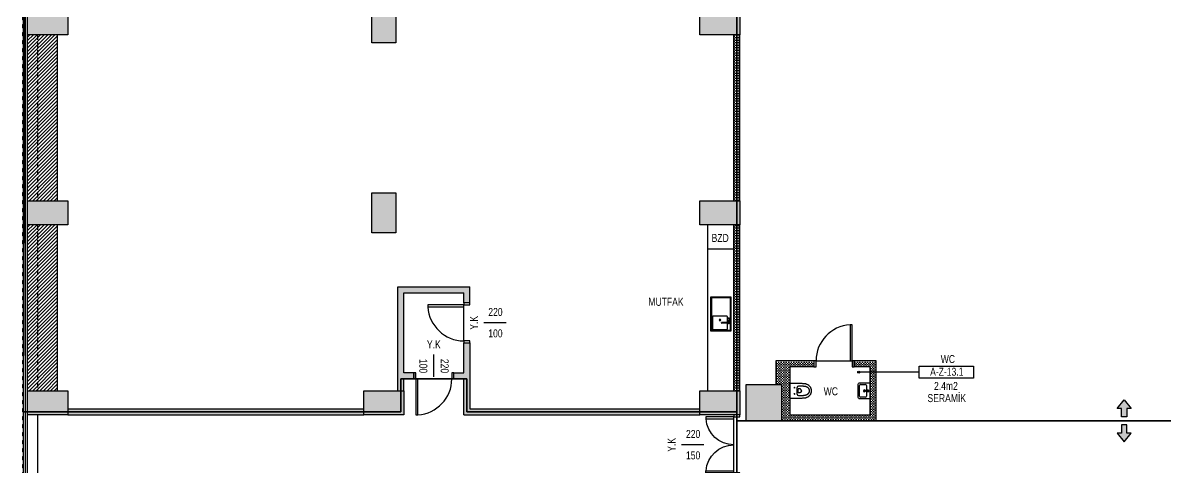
# Model space of a CAD drawing. Header units: centimetres. Extents: x 28733 to 98303, y -2883 to 8555.
# Drawn here: x 50827 to 53682, y 3303 to 4414 of the extents above; entities that cross this region are included whole.
import ezdxf
from ezdxf.enums import TextEntityAlignment as Align

# ---------------------------------------------------------------- set-up
doc = ezdxf.new("R2010")
doc.units = ezdxf.units.CM
doc.header["$LTSCALE"] = 100
doc.linetypes.add('HIDDEN2', pattern=[0.1875, 0.125, -0.0625])
for name, color, linetype in [('A-ANNO-IDEN', 50, 'Continuous'), ('A-ANNO-TEXT', 50, 'Continuous'), ('A-AREA', 102, 'Continuous'), ('A-DOOR', 193, 'Continuous'), ('A-ELEV-01', 255, 'Continuous'), ('A-ELEV-03', 251, 'Continuous'), ('A-FLOR-FIXT', 146, 'Continuous'), ('A-WALL', 134, 'Continuous'), ('A-WALL-BRCK', 11, 'Continuous'), ('A-WALL-HTCH', 8, 'Continuous'), ('A-WALL-INSL', 249, 'Continuous'), ('A-WALL-SNWPNL', 200, 'Continuous'), ('A-WALL-STEL', 202, 'Continuous'), ('S-CONC', 5, 'Continuous'), ('S-HTCH', 8, 'Continuous')]:
    doc.layers.add(name, color=color, linetype=linetype)
doc.styles.add('Fields_100', font='act_simplex.shx', dxfattribs={"width": 0.8, "height": 20})
doc.linetypes.add('BATTING', pattern='A,0.00254,-2.54,[134,ltypeshp.shx,S=2.54,R=0,X=-2.54,Y=0],-5.08,[134,ltypeshp.shx,S=2.54,R=180,X=2.54,Y=0],-2.54', length=10.16254)
pattern_1 = [(0, (47244.2896, 54361.0323), (3.175, 3.175), [3.175, -3.175])]
pattern_2 = [(45, (47244.2896, 5721.5606), (-4.490128, 4.490128), []), (45, (47248.78, 5721.5606), (-4.490128, 4.490128), [3.175, -1.5875])]

# ---------------------------------------------------------------- blocks, each defined once
blk = doc.blocks.new('KAPI_100')
at = {"layer": 'A-DOOR'}
blk.add_line((5, 15), (95, 15), dxfattribs=at)
blk.add_lwpolyline([(95, 15), (95, 105), (90, 105), (90, 15)], dxfattribs=at)
for points in [[(0, 0), (5, 0), (5, 15), (0, 15)], [(95, 0), (100, 0), (100, 15), (95, 15)]]:
    blk.add_lwpolyline(points, close=True, dxfattribs=at)
blk.add_arc((95, 15), 90, 93.1847, 180, dxfattribs=at)
blk = doc.blocks.new('EVİYE')
at = {"linetype": 'Continuous'}
for p, q in [((19.4, -6.2), (19.4, -5.8)), ((19.8, -6), (19.8, -22.2)), ((19.8, -22.2), (19.8, -22.4)), ((21, -23.3), (21, -23.3)), ((21, -23.3), (21, -23.3)), ((22.1, -6), (22.1, -22.2)), ((22.1, -22.2), (22.1, -22.4)), ((25.4, -3.8), (25.4, -3.8)), ((27.4, -3.8), (25.4, -3.8)), ((25.4, -8.2), (27.4, -8.2)), ((25.4, -8.2), (25.4, -8.2)), ((28.6, -4.4), (28.6, -4.4)), ((28.6, -7.6), (28.6, -7.6)), ((32.7, -4.7), (28.7, -4.4)), ((28.7, -4.4), (28.7, -4.4)), ((28.7, -7.6), (32.7, -7.4))]:
    blk.add_line(p, q, dxfattribs=at)
blk.add_lwpolyline([(86, 0), (0, 0), (0, -50), (86, -50)], close=True)
blk.add_lwpolyline([(82, -2), (4, -2, 0.414214), (2, -4), (2, -46, 0.414214), (4, -48), (82, -48, 0.523943), (84, -47), (84, -4, 0.414214)], format="xyb", close=True)
blk.add_lwpolyline([(22.1, -9), (36, -9, -0.414214), (38, -11), (38, -44, -0.414214), (36, -46), (6, -46, -0.414214), (4, -44), (4, -11, -0.414214), (6, -9), (19.8, -9)], format="xyb")
for points in [[(25.1, -3.9), (24.4, -3.9), (23.3, -3.7), (22, -3.6)], [(22.1, -8.4), (23.3, -8.3), (24.4, -8.1), (25.1, -8.1)], [(28.6, -4.4), (28.4, -4.2), (28.1, -4), (27.9, -3.9), (27.6, -3.9), (27.4, -3.8)], [(27.4, -8.2), (27.6, -8.1), (27.9, -8.1), (28.1, -8), (28.4, -7.8), (28.6, -7.6)], [(28.7, -4.4), (28.6, -4.4), (28.6, -4.4), (28.6, -4.4)], [(28.6, -7.6), (28.6, -7.6), (28.6, -7.6), (28.7, -7.6)], [(28.7, -4.4), (28.7, -4.4), (28.7, -4.4)], [(28.7, -7.6), (28.7, -7.6), (28.7, -7.6)]]:
    blk.add_lwpolyline(points, dxfattribs=at)
blk.add_circle((28, -27.5), 2)
for centre, radius, start, end in [((21, -22.4), 1.12, 180.004, 187.274), ((21, -6), 1.15, 0, 180), ((21, -22.2), 1.11, 179.6327, 180), ((21, -22.4), 1.12, 187.2803, 193.0501), ((21, -22.4), 1.12, 193.0508, 194.1656), ((21, -22.2), 1.11, 0, 0.3673), ((21, -22.4), 1.12, 352.365, 359.9955), ((21, -22.4), 1.12, 348.214, 352.3596), ((21, -22.4), 1.12, 345.2288, 348.2139), ((21.6, -6), 2.45, 282.2488, 283.187), ((28.7, -4.5), 0.0981, 84.5106, 86.9623), ((29, -9.1), 1.53, 102.1714, 102.4221), ((28.7, -7.5), 0.086, 272.89, 274.1316), ((32.7, -4.7), 0.0648, 75.6342, 86.9252), ((32.7, -7.3), 0.0649, 272.9786, 284.4065)]:
    blk.add_arc(centre, radius, start, end, dxfattribs=at)
for points, knots in [([(19.4, -5.8), (19.4, -5.7), (19.5, -5.4), (19.6, -5.1), (19.7, -4.8), (19.9, -4.6), (20.1, -4.3), (20.3, -4.2), (20.4, -4), (20.7, -3.9), (20.9, -3.8), (21.1, -3.7), (21.3, -3.6), (21.6, -3.6), (21.8, -3.6), (22, -3.6), (22, -3.6)], [0, 0, 0, 0, 0.124892, 0.187406, 0.249919, 0.374812, 0.437329, 0.499844, 0.562367, 0.624891, 0.687407, 0.749922, 0.812445, 0.874969, 0.937484, 1, 1, 1, 1]), ([(19.4, -6.2), (19.4, -6.4), (19.5, -6.7), (19.7, -7.1), (19.8, -7.3), (19.8, -7.4)], [0, 0, 0, 0, 0.499437, 0.749696, 1, 1, 1, 1]), ([(21, -23.6), (20.9, -23.6), (20.8, -23.6), (20.6, -23.5), (20.4, -23.4), (20.2, -23.3), (20, -23.1), (19.9, -22.9), (19.9, -22.7), (19.8, -22.5), (19.8, -22.4)], [0, 0, 0, 0, 0.125137, 0.250246, 0.375317, 0.500338, 0.625307, 0.750232, 0.875122, 1, 1, 1, 1]), ([(21, -23.6), (20.9, -23.6), (20.8, -23.6), (20.6, -23.5), (20.4, -23.4), (20.3, -23.3), (20.1, -23.2), (20, -23.1), (19.9, -22.9), (19.9, -22.8), (19.9, -22.7)], [0, 0, 0, 0, 0.125774, 0.25144, 0.376916, 0.502128, 0.627034, 0.751626, 0.875929, 1, 1, 1, 1]), ([(22.1, -22.4), (22.1, -22.5), (22.1, -22.7), (22.1, -22.9), (22, -23.1), (21.8, -23.3), (21.6, -23.4), (21.4, -23.5), (21.2, -23.6), (21.1, -23.6), (21, -23.6)], [0, 0, 0, 0, 0.124878, 0.249766, 0.374691, 0.499662, 0.624683, 0.749755, 0.874863, 1, 1, 1, 1]), ([(21, -23.6), (21.1, -23.6), (21.2, -23.6), (21.4, -23.5), (21.5, -23.4), (21.7, -23.3), (21.8, -23.2), (22, -23.1), (22.1, -22.9), (22.1, -22.8), (22.1, -22.7)], [0, 0, 0, 0, 0.125766, 0.251426, 0.376898, 0.50211, 0.62702, 0.751617, 0.875925, 1, 1, 1, 1]), ([(25.4, -3.8), (25.4, -3.8), (25.3, -3.8), (25.2, -3.9), (25.1, -3.9), (24.9, -4), (24.7, -4.2), (24.6, -4.4), (24.4, -4.7), (24.3, -4.9), (24.3, -5.2), (24.2, -5.6), (24.2, -5.9), (24.2, -6)], [0, 0, 0, 0, 0.042576, 0.086043, 0.13119, 0.178675, 0.282596, 0.400733, 0.533773, 0.605591, 0.680462, 0.837443, 1, 1, 1, 1]), ([(24.2, -6), (24.2, -6.2), (24.2, -6.4), (24.3, -6.8), (24.3, -7.1), (24.4, -7.3), (24.6, -7.6), (24.7, -7.8), (24.9, -8), (25.1, -8.1), (25.2, -8.2), (25.3, -8.2), (25.4, -8.2), (25.4, -8.2)], [0, 0, 0, 0, 0.162462, 0.319396, 0.39426, 0.466082, 0.599156, 0.717347, 0.821324, 0.868827, 0.913983, 0.957445, 1, 1, 1, 1]), ([(25.6, -6), (25.6, -5.9), (25.6, -5.6), (25.7, -5.2), (25.8, -5), (25.9, -4.7), (26.1, -4.5), (26.3, -4.3), (26.5, -4.2), (26.7, -4), (26.9, -3.9), (27.1, -3.9), (27.2, -3.9), (27.3, -3.8), (27.4, -3.8)], [0, 0, 0, 0, 0.136919, 0.272121, 0.338641, 0.404193, 0.531768, 0.593808, 0.654623, 0.772686, 0.830354, 0.887308, 0.94377, 1, 1, 1, 1]), ([(27.4, -8.2), (27.3, -8.2), (27.2, -8.2), (27.1, -8.1), (26.9, -8.1), (26.7, -8), (26.5, -7.8), (26.3, -7.7), (26.1, -7.5), (25.9, -7.3), (25.8, -7), (25.7, -6.8), (25.6, -6.4), (25.6, -6.1), (25.6, -6)], [0, 0, 0, 0, 0.056218, 0.112671, 0.169619, 0.227285, 0.345353, 0.406172, 0.46822, 0.595811, 0.66137, 0.727894, 0.863096, 1, 1, 1, 1]), ([(32.7, -7.4), (32.7, -7.4), (32.9, -7.3), (33.1, -7.2), (33.3, -7.1), (33.5, -6.9), (33.6, -6.7), (33.7, -6.4), (33.8, -6), (33.7, -5.6), (33.6, -5.3), (33.5, -5.1), (33.3, -4.9), (33.1, -4.8), (32.9, -4.7), (32.7, -4.7), (32.7, -4.7)], [0, 0, 0, 0, 0.058363, 0.117424, 0.177669, 0.239426, 0.302812, 0.367695, 0.499943, 0.632207, 0.697109, 0.760515, 0.822295, 0.882558, 0.941631, 1, 1, 1, 1])]:
    blk.add_open_spline(points, degree=3, knots=knots, dxfattribs=at)
blk = doc.blocks.new('KAPI 150')
at = {"layer": 'A-DOOR'}
blk.add_line((145, 15), (5, 15), dxfattribs=at)
for points in [[(5, 15), (5, 85), (10, 85), (10, 15)], [(145, 15), (145, 85), (140, 85), (140, 15)]]:
    blk.add_lwpolyline(points, dxfattribs=at)
for points in [[(5, 0), (0, 0), (0, 15), (5, 15)], [(150, 0), (145, 0), (145, 15), (150, 15)]]:
    blk.add_lwpolyline(points, close=True, dxfattribs=at)
for centre, start, end in [((5, 15), 0, 85.904), ((145, 15), 94.096, 180)]:
    blk.add_arc(centre, 70, start, end, dxfattribs=at)
blk = doc.blocks.new('AÇK_01')
at = {"color": 0}
blk.add_lwpolyline([(28, 0), (-28, 0)], dxfattribs=at)
at = {"color": 0, "style": 'Fields_100', "width": 0.8}
blk.add_attdef('A.Ç.K.01', text='', height=20, rotation=90, dxfattribs=at).set_placement((-53, 0), align=Align.MIDDLE_CENTER)
for tag, p in [('W', (1, 17.2)), ('H', (1, -36.3))]:
    blk.add_attdef(tag, text='', height=20, dxfattribs=at).set_placement(p, align=Align.CENTER)
blk = doc.blocks.new('*U31')
at = {"layer": 'A-WALL-SNWPNL'}
blk.add_lwpolyline([(50, 1), (42, 1), (40, -1), (32, -1), (30, 1), (22, 1), (20, -1), (12, -1), (10, 1), (2, 1), (0, -1), (-8, -1), (-10, 1), (-18, 1), (-20, -1), (-28, -1), (-30, 1), (-38, 1), (-40, -1), (-48, -1), (-50, 1)], dxfattribs=at)
blk = doc.blocks.new('*U32')
at = {"layer": 'A-WALL-STEL', "color": 0, "linetype": 'ByBlock', "lineweight": -2, "transparency": 16777216}
for p in [(0, 0), (100, 0), (200, 0), (300, 0), (400, 0), (500, 0), (600, 0), (700, 0), (800, 0), (900, 0), (1000, 0), (1100, 0), (1200, 0), (1300, 0), (1400, 0), (1500, 0), (1600, 0), (1700, 0), (1800, 0), (1900, 0), (2000, 0), (2100, 0)]:
    blk.add_blockref('*U31', p, dxfattribs=at)
blk = doc.blocks.new('KLOZET')
at = {"linetype": 'Continuous'}
for p, q in [((-18.1, 28), (-18, 29.4)), ((-18, 30.7), (-17.9, 32)), ((-18, 29.4), (-18, 30.7)), ((-17.9, 32), (-17.8, 33.3)), ((-17.8, 33.3), (-17.7, 34.5)), ((-17.7, 34.5), (-17.6, 35.7)), ((-17.6, 35.7), (-17.5, 36.9)), ((-17.5, 36.9), (-17.3, 38.1)), ((-17.3, 38.1), (-17.1, 39.2)), ((-17.1, 39.2), (-16.8, 40.3)), ((-16.8, 40.3), (-16.5, 41.3)), ((-16.5, 41.3), (-16.1, 42.4)), ((-16.1, 42.4), (-15.7, 43.3)), ((-15.7, 43.3), (-15.3, 44.3)), ((-15.3, 44.3), (-14.8, 45.2)), ((-14.8, 45.2), (-14.3, 46)), ((-14.3, 46), (-13.7, 46.8)), ((-13.7, 46.8), (-13.1, 47.6)), ((-13.1, 47.6), (-12.4, 48.3)), ((-12.4, 48.3), (-11.7, 49)), ((-12.2, 31.1), (-12.3, 30.4)), ((-12.3, 30.4), (-12.3, 29.6)), ((-12.3, 29.6), (-12.3, 28.8)), ((-12.3, 28.8), (-12.3, 27.9)), ((-12.1, 32.6), (-12.2, 31.9)), ((-12.2, 31.9), (-12.2, 31.1)), ((-12, 33.9), (-12.1, 33.2)), ((-12.1, 33.2), (-12.1, 32.6)), ((-11.9, 35.1), (-12, 34.5)), ((-12, 34.5), (-12, 33.9)), ((-11.8, 35.7), (-11.9, 35.1)), ((-11.7, 36.7), (-11.8, 36.2)), ((-11.8, 36.2), (-11.8, 35.7)), ((-11.7, 49), (-11, 49.6)), ((-11.6, 37.3), (-11.7, 36.7)), ((-11.5, 37.7), (-11.6, 37.3)), ((-11.4, 38.2), (-11.5, 37.7)), ((-11.3, 38.6), (-11.4, 38.2)), ((-11.2, 39), (-11.3, 38.6)), ((-11.1, 39.4), (-11.2, 39)), ((-11, 39.8), (-11.1, 39.4)), ((-11, 49.6), (-10.3, 50.2)), ((-10.9, 40.2), (-11, 39.8)), ((-10.8, 40.5), (-10.9, 40.2)), ((-10.6, 40.8), (-10.8, 40.5)), ((-10.5, 41.1), (-10.6, 40.8)), ((-10.4, 41.4), (-10.5, 41.1)), ((-10.2, 41.7), (-10.4, 41.4)), ((-10.3, 50.2), (-9.6, 50.7)), ((-10.1, 42), (-10.2, 41.7)), ((-9.9, 42.2), (-10.1, 42)), ((-9.8, 42.5), (-9.9, 42.2)), ((-9.6, 42.7), (-9.8, 42.5)), ((-9.6, 50.7), (-8.8, 51.2)), ((-9.4, 43), (-9.6, 42.7)), ((-9.3, 43.2), (-9.4, 43)), ((-9.1, 43.5), (-9.3, 43.2)), ((-8.9, 43.7), (-9.1, 43.5)), ((-8.7, 44), (-8.9, 43.7)), ((-8.8, 51.2), (-8, 51.7)), ((-8.5, 44.2), (-8.7, 44)), ((-8.2, 44.4), (-8.5, 44.2)), ((-8, 44.7), (-8.2, 44.4)), ((-8, 51.7), (-7.2, 52.1)), ((-7.8, 44.9), (-8, 44.7)), ((-7.5, 45.1), (-7.8, 44.9)), ((-7.3, 45.3), (-7.5, 45.1)), ((-7, 45.5), (-7.3, 45.3)), ((-7.2, 52.1), (-6.4, 52.5)), ((-6.7, 45.8), (-7, 45.5)), ((-6.4, 46), (-6.7, 45.8)), ((-6.4, 52.5), (-5.6, 52.8)), ((-6.1, 46.2), (-6.4, 46)), ((-5.8, 46.4), (-6.1, 46.2)), ((-5.5, 46.5), (-5.8, 46.4)), ((-5.6, 52.8), (-4.8, 53.1)), ((-5.2, 46.7), (-5.5, 46.5)), ((-4.9, 46.9), (-5.2, 46.7)), ((-4.6, 47.1), (-4.9, 46.9)), ((-4.8, 53.1), (-4, 53.3)), ((-4.2, 47.2), (-4.6, 47.1)), ((-3.9, 47.3), (-4.2, 47.2)), ((-4, 53.3), (-3.2, 53.5)), ((-3.6, 47.5), (-3.9, 47.3)), ((-3.3, 47.6), (-3.6, 47.5)), ((-3, 47.7), (-3.3, 47.6)), ((-3.2, 53.5), (-2.3, 53.7)), ((-2.7, 47.8), (-3, 47.7)), ((-2.4, 47.9), (-2.7, 47.8)), ((-2.1, 48), (-2.4, 47.9)), ((-2.3, 53.7), (-1.5, 53.8)), ((-1.8, 48), (-2.1, 48)), ((-1.5, 48.1), (-1.8, 48)), ((-1.5, 53.8), (-0.7, 53.9)), ((-1.2, 48.1), (-1.5, 48.1)), ((-1, 48.2), (-1.2, 48.1)), ((-0.7, 48.2), (-1, 48.2)), ((-0.7, 53.9), (0, 53.9)), ((-0.5, 48.2), (-0.7, 48.2)), ((-0.2, 48.2), (-0.5, 48.2)), ((0, 48.2), (-0.2, 48.2)), ((0, 53.9), (0.7, 53.9)), ((0.5, 48.2), (0, 48.2)), ((1, 48.2), (0.5, 48.2)), ((0.7, 53.9), (1.5, 53.8)), ((1.5, 48.1), (1, 48.2)), ((1.5, 53.8), (2.3, 53.7)), ((2.1, 48), (1.5, 48.1)), ((2.6, 47.8), (2.1, 48)), ((2.3, 53.7), (3.2, 53.5)), ((3.2, 47.6), (2.6, 47.8)), ((3.2, 53.5), (4, 53.3)), ((3.7, 47.4), (3.2, 47.6)), ((4.3, 47.2), (3.7, 47.4)), ((4, 53.3), (4.8, 53.1)), ((4.9, 46.9), (4.3, 47.2)), ((4.8, 53.1), (5.6, 52.8)), ((5.4, 46.6), (4.9, 46.9)), ((6, 46.3), (5.4, 46.6)), ((5.6, 52.8), (6.4, 52.5)), ((6.5, 45.9), (6, 46.3)), ((6.4, 52.5), (7.2, 52.1)), ((7, 45.5), (6.5, 45.9)), ((7.5, 45.1), (7, 45.5)), ((7.2, 52.1), (8, 51.7)), ((8, 44.7), (7.5, 45.1)), ((8, 51.7), (8.8, 51.2)), ((8.4, 44.2), (8, 44.7)), ((8.9, 43.7), (8.4, 44.2)), ((8.8, 51.2), (9.6, 50.7)), ((9.3, 43.2), (8.9, 43.7)), ((9.6, 42.7), (9.3, 43.2)), ((9.6, 50.7), (10.3, 50.2)), ((10, 42.1), (9.6, 42.7)), ((10.3, 41.6), (10, 42.1)), ((10.3, 50.2), (11, 49.6)), ((10.6, 40.9), (10.3, 41.6)), ((10.8, 40.3), (10.6, 40.9)), ((11.1, 39.6), (10.8, 40.3)), ((11, 49.6), (11.7, 49)), ((11.3, 38.9), (11.1, 39.6)), ((11.4, 38.2), (11.3, 38.9)), ((11.6, 37.4), (11.4, 38.2)), ((11.7, 36.6), (11.6, 37.4)), ((11.7, 49), (12.4, 48.3)), ((11.8, 35.7), (11.7, 36.6)), ((11.9, 34.9), (11.8, 35.7)), ((12, 34), (11.9, 34.9)), ((12.1, 33.1), (12, 34)), ((12.2, 32.1), (12.1, 33.1)), ((12.2, 31.2), (12.2, 32.1)), ((12.3, 30.2), (12.2, 31.2)), ((12.3, 29.2), (12.3, 30.2)), ((12.3, 28.1), (12.3, 29.2)), ((12.4, 48.3), (13.1, 47.6)), ((13.1, 47.6), (13.7, 46.8)), ((13.7, 46.8), (14.3, 46)), ((14.3, 46), (14.8, 45.2)), ((14.8, 45.2), (15.3, 44.3)), ((15.3, 44.3), (15.7, 43.3)), ((15.7, 43.3), (16.1, 42.4)), ((16.1, 42.4), (16.5, 41.3)), ((16.5, 41.3), (16.8, 40.3)), ((16.8, 40.3), (17.1, 39.2)), ((17.1, 39.2), (17.3, 38.1)), ((17.3, 38.1), (17.5, 36.9)), ((17.5, 36.9), (17.6, 35.7)), ((17.6, 35.7), (17.7, 34.5)), ((17.7, 34.5), (17.8, 33.3)), ((17.8, 33.3), (17.9, 32)), ((17.9, 32), (18, 30.7)), ((18, 30.7), (18, 29.4)), ((18, 29.4), (18.1, 28)), ((-18.3, 0), (-18.2, 12.1)), ((-18.3, 0), (18.3, 0)), ((-18.2, 23.7), (-18.1, 25.2)), ((-18.2, 22.2), (-18.2, 23.7)), ((-18.2, 20.6), (-18.2, 22.2)), ((-18.2, 17.4), (-18.2, 20.6)), ((-18.2, 12.1), (-18.2, 17.4)), ((-18.1, 26.6), (-18.1, 28)), ((-18.1, 25.2), (-18.1, 26.6)), ((-12.3, 27.9), (-12.4, 27)), ((-12.4, 27), (-12.4, 26.1)), ((-12.4, 26.1), (-12.4, 25.2)), ((-12.4, 25.2), (-12.4, 24.2)), ((-12.4, 24.2), (-12.4, 23.2)), ((-12.4, 23.2), (-12.4, 22.2)), ((-9.2, 18.4), (-8.2, 18.3)), ((-8.2, 18.3), (-7.1, 18.2)), ((-7.1, 18.2), (-6.1, 18.1)), ((-6.1, 18.1), (-5.1, 18)), ((-5.1, 18), (-4.1, 18)), ((-4.8, 24.3), (-4.9, 23.9)), ((-4.9, 23.9), (-4.9, 23.5)), ((-4.9, 23.5), (-4.8, 20.8)), ((-4.7, 25), (-4.8, 24.6)), ((-4.8, 24.6), (-4.8, 24.3)), ((-4.6, 25.3), (-4.7, 25)), ((-4.4, 25.6), (-4.6, 25.3)), ((-4.3, 25.9), (-4.4, 25.6)), ((-4.1, 26.2), (-4.3, 25.9)), ((-3.9, 26.5), (-4.1, 26.2)), ((-4.1, 18), (-3.1, 17.9)), ((-3.8, 26.8), (-3.9, 26.5)), ((-3.5, 27), (-3.8, 26.8)), ((-3.8, 20.8), (-2.1, 20.8)), ((-3.3, 27.2), (-3.5, 27)), ((-3.1, 27.4), (-3.3, 27.2)), ((-2.8, 27.6), (-3.1, 27.4)), ((-3.1, 17.9), (-2, 17.9)), ((-2.5, 27.8), (-2.8, 27.6)), ((-2.2, 28), (-2.5, 27.8)), ((-1.9, 28.1), (-2.2, 28)), ((-2.1, 20.8), (-0.4, 20.8)), ((-2, 17.9), (-1, 17.9)), ((-1.6, 28.2), (-1.9, 28.1)), ((-1.3, 28.3), (-1.6, 28.2)), ((-1, 28.4), (-1.3, 28.3)), ((-0.7, 28.5), (-1, 28.4)), ((-1, 17.9), (0, 17.9)), ((-0.3, 28.5), (-0.7, 28.5)), ((-0.4, 20.8), (1.7, 20.8)), ((0, 28.5), (-0.3, 28.5)), ((0, 28.5), (0.3, 28.5)), ((0, 17.9), (1, 17.9)), ((0.3, 28.5), (0.7, 28.5)), ((0.7, 28.5), (1, 28.4)), ((1, 28.4), (1.3, 28.3)), ((1, 17.9), (2, 17.9)), ((1.3, 28.3), (1.6, 28.2)), ((1.6, 28.2), (1.9, 28.1)), ((1.7, 20.8), (3.4, 20.8)), ((1.9, 28.1), (2.2, 28)), ((2, 17.9), (3.1, 17.9)), ((2.2, 28), (2.5, 27.8)), ((2.5, 27.8), (2.8, 27.6)), ((2.8, 27.6), (3.1, 27.4)), ((3.1, 27.4), (3.3, 27.2)), ((3.1, 17.9), (4.1, 18)), ((3.3, 27.2), (3.5, 27)), ((3.4, 20.8), (3.8, 20.8)), ((3.5, 27), (3.8, 26.7)), ((3.8, 26.7), (4, 26.5)), ((4, 26.5), (4.1, 26.2)), ((4.1, 26.2), (4.3, 25.9)), ((4.1, 18), (5.1, 18)), ((4.3, 25.9), (4.5, 25.6)), ((4.5, 25.6), (4.6, 25.3)), ((4.6, 25.3), (4.7, 25)), ((4.7, 25), (4.8, 24.6)), ((4.8, 24.6), (4.8, 24.3)), ((4.8, 24.3), (4.9, 23.9)), ((4.9, 23.5), (4.8, 20.8)), ((4.9, 23.9), (4.9, 23.5)), ((5.1, 18), (6.1, 18.1)), ((6.1, 18.1), (7.1, 18.2)), ((7.1, 18.2), (8.2, 18.3)), ((8.2, 18.3), (9.2, 18.4)), ((12.4, 27), (12.3, 28.1)), ((12.4, 25.9), (12.4, 27)), ((12.4, 24.7), (12.4, 25.9)), ((12.4, 23.4), (12.4, 24.7)), ((12.4, 22.2), (12.4, 23.4)), ((18.1, 28), (18.1, 26.6)), ((18.1, 26.6), (18.1, 25.2)), ((18.1, 25.2), (18.2, 23.7)), ((18.2, 23.7), (18.2, 22.2)), ((18.2, 22.2), (18.2, 20.6)), ((18.2, 20.6), (18.2, 17.4)), ((18.2, 17.4), (18.2, 13.9)), ((18.2, 13.9), (18.3, 0))]:
    blk.add_line(p, q, dxfattribs=at)
at = {"ltscale": 3}
for p, q in [((-6.5, 10.9), (-9, 10.9)), ((-7.7, 12.2), (-7.7, 9.6)), ((9, 10.9), (6.5, 10.9)), ((7.7, 12.2), (7.7, 9.6))]:
    blk.add_line(p, q, dxfattribs=at)
at = {"lineweight": 0}
for p, q in [((-3.8, 20.8), (-4.8, 20.8)), ((3.8, 20.8), (4.8, 20.8))]:
    blk.add_line(p, q, dxfattribs=at)
at = {"linetype": 'Continuous'}
for centre in [(-7.7, 10.9), (7.7, 10.9)]:
    blk.add_circle(centre, 0.75, dxfattribs=at)
for centre, start, end in [((-8.7, 22.1), 179.5021, 262.9898), ((8.7, 22.1), 277.0095, 0.5028)]:
    blk.add_arc(centre, 3.72, start, end, dxfattribs=at)
blk = doc.blocks.new('Mahal Kutusu_100_2')
at = {"color": 0}
blk.add_lwpolyline([(-68, 30), (68, 30), (68, 0), (-68, 0)], close=True, dxfattribs=at)
at = {"color": 0, "style": 'Fields_100', "width": 0.8}
for tag, p in [('MAHAL', (3.6, 37.9)), ('A-Z-04.1', (0.9, 6.2)), ('ALAN', (-1.3, -29.4)), ('KAPLAMA', (0.8, -59.7))]:
    blk.add_attdef(tag, text='', height=20, dxfattribs=at).set_placement(p, align=Align.CENTER)

msp = doc.modelspace()

# ---------------------------------------------------------------- hatches: boundary and pattern name
at = {"layer": 'A-ANNO-IDEN'}
h = msp.add_hatch(color=256, dxfattribs=at)
h.dxf.hatch_style = 1
edge = h.paths.add_edge_path()
edge.add_arc((52916.19, 3540.15), 2.5, 180, 540, ccw=False)
at = {"layer": 'A-ANNO-TEXT'}
h = msp.add_hatch(color=256, dxfattribs=at)
h.dxf.hatch_style = 1
h.paths.add_polyline_path([(53579.48, 3470.89), (53597.18, 3449.74), (53586.21, 3449.74), (53586.21, 3428.59), (53572.74, 3428.59), (53572.74, 3449.74), (53561.77, 3449.74)])
h = msp.add_hatch(color=256, dxfattribs=at)
h.dxf.hatch_style = 1
h.paths.add_polyline_path([(53579.48, 3366.29), (53597.18, 3387.44), (53586.21, 3387.44), (53586.21, 3408.59), (53572.74, 3408.59), (53572.74, 3387.44), (53561.77, 3387.44)])
at = {"layer": 'A-WALL-BRCK'}
h = msp.add_hatch(dxfattribs=at)
h.set_pattern_fill('ANSI31', color=256, scale=2)
h.set_pattern_definition([(45, (47244.2896, 55311.032), (-4.49012806, 4.49012806), [])])
h.paths.add_polyline_path([(50914.48, 4383.59), (50839.48, 4383.59), (50839.48, 3968.59), (50914.48, 3968.59)])
h = msp.add_hatch(dxfattribs=at)
h.set_pattern_fill('ANSI31', color=256, scale=2)
h.set_pattern_definition([(45, (47244.2896, 54836.032), (-4.49012806, 4.49012806), [])])
h.paths.add_polyline_path([(50914.48, 3908.59), (50839.48, 3908.59), (50839.48, 3493.59), (50914.48, 3493.59)])
at = {"layer": 'A-WALL-HTCH'}
h = msp.add_hatch(dxfattribs=at)
h.set_pattern_fill('DASH', color=256)
h.set_pattern_definition(pattern_1)
h.paths.add_polyline_path([(52619.48, 4383.59), (52604.48, 4383.59), (52604.48, 3968.59), (52619.48, 3968.59)])
h = msp.add_hatch(dxfattribs=at)
h.set_pattern_fill('DASH', color=256)
h.set_pattern_definition(pattern_1)
h.paths.add_polyline_path([(52619.48, 3908.59), (52604.48, 3908.59), (52604.48, 3493.59), (52619.48, 3493.59)])
h = msp.add_hatch(dxfattribs=at)
h.set_pattern_fill('DASH', color=256)
h.set_pattern_definition(pattern_1)
h.paths.add_polyline_path([(51944.48, 3613.59), (51929.48, 3613.59), (51929.48, 3538.59), (51904.48, 3538.59), (51904.48, 3523.59), (51929.48, 3523.59), (51929.48, 3433.59), (52519.48, 3433.59), (52519.48, 3448.59), (51944.48, 3448.59)])
h.paths.add_polyline_path([(51944.48, 3753.59), (51764.48, 3753.59), (51764.48, 3493.59), (51779.48, 3493.59), (51779.48, 3523.59), (51804.48, 3523.59), (51804.48, 3538.59), (51779.48, 3538.59), (51779.48, 3738.59), (51929.48, 3738.59), (51929.48, 3713.59), (51944.48, 3713.59)])
h = msp.add_hatch(dxfattribs=at)
h.set_pattern_fill('DASH', color=256)
h.paths.add_polyline_path([(52804.48, 3568.59), (52709.48, 3568.59), (52709.48, 3508.59), (52724.48, 3508.59), (52724.48, 3463.59), (52744.48, 3463.59), (52744.48, 3553.59), (52804.48, 3553.59)])
h = msp.add_hatch(dxfattribs=at)
h.set_pattern_fill('DASH', color=256)
h.paths.add_polyline_path([(52959.48, 3568.59), (52904.48, 3568.59), (52904.48, 3553.59), (52944.48, 3553.59), (52944.48, 3540.15), (52959.48, 3540.15)])
h = msp.add_hatch(dxfattribs=at)
h.set_pattern_fill('DASH', color=256)
h.paths.add_polyline_path([(52959.48, 3540.15), (52944.48, 3540.15), (52944.48, 3463.59), (52959.48, 3463.59)])
h = msp.add_hatch(dxfattribs=at)
h.set_pattern_fill('DASH', color=256)
h.paths.add_polyline_path([(52744.48, 3463.59), (52724.48, 3463.59), (52724.48, 3418.59), (52959.48, 3418.59), (52959.48, 3463.59), (52944.48, 3463.59), (52944.48, 3433.59), (52744.48, 3433.59)])
h = msp.add_hatch(dxfattribs=at)
h.set_pattern_fill('DASH', color=256)
h.set_pattern_definition(pattern_1)
h.paths.add_polyline_path([(51679.48, 3448.59), (50939.48, 3448.59), (50939.48, 3433.59), (51679.48, 3433.59)])
at = {"layer": 'S-HTCH'}
h = msp.add_hatch(dxfattribs=at)
h.set_pattern_fill('ANSI33', color=256)
h.set_pattern_definition(pattern_2)
h.paths.add_polyline_path([(51759.48, 2938.59), (51699.48, 2938.59), (51699.48, 3038.59), (51759.48, 3038.59)])
h.paths.add_polyline_path([(50839.48, 2958.59), (50839.48, 3018.59), (50939.48, 3018.59), (50939.48, 2958.59)])
h.paths.add_polyline_path([(52519.48, 2958.59), (52519.48, 3018.59), (52619.48, 3018.59), (52619.48, 2958.59)])
h.paths.add_polyline_path([(51759.48, 1988.59), (51699.48, 1988.59), (51699.48, 2088.59), (51759.48, 2088.59)])
h.paths.add_polyline_path([(51759.48, 2463.59), (51699.48, 2463.59), (51699.48, 2563.59), (51759.48, 2563.59)])
h.paths.add_polyline_path([(51759.48, 3888.59), (51699.48, 3888.59), (51699.48, 3988.59), (51759.48, 3988.59)])
h.paths.add_polyline_path([(51759.48, 4363.59), (51699.48, 4363.59), (51699.48, 4463.59), (51759.48, 4463.59)])
h.paths.add_polyline_path([(51759.48, 4838.59), (51699.48, 4838.59), (51699.48, 4938.59), (51759.48, 4938.59)])
h.paths.add_polyline_path([(51759.48, 5788.59), (51699.48, 5788.59), (51699.48, 5888.59), (51759.48, 5888.59)])
h.paths.add_polyline_path([(51759.48, 6263.59), (51699.48, 6263.59), (51699.48, 6363.59), (51759.48, 6363.59)])
h.paths.add_polyline_path([(51759.48, 6738.59), (51699.48, 6738.59), (51699.48, 6838.59), (51759.48, 6838.59)])
h.paths.add_polyline_path([(50839.48, 1518.59), (50839.48, 1578.59), (50939.48, 1578.59), (50939.48, 1518.59)])
h.paths.add_polyline_path([(51679.48, 1518.59), (51679.48, 1578.59), (51779.48, 1578.59), (51779.48, 1518.59)])
h.paths.add_polyline_path([(52519.48, 1518.59), (52519.48, 1578.59), (52619.48, 1578.59), (52619.48, 1518.59)])
h.paths.add_polyline_path([(50839.48, 2008.59), (50839.48, 2068.59), (50939.48, 2068.59), (50939.48, 2008.59)])
h.paths.add_polyline_path([(52519.48, 2008.59), (52519.48, 2068.59), (52619.48, 2068.59), (52619.48, 2008.59)])
h.paths.add_polyline_path([(50839.48, 2483.59), (50839.48, 2543.59), (50939.48, 2543.59), (50939.48, 2483.59)])
h.paths.add_polyline_path([(52519.48, 2483.59), (52519.48, 2543.59), (52619.48, 2543.59), (52619.48, 2483.59)])
h.paths.add_polyline_path([(50839.48, 3433.59), (50839.48, 3493.59), (50939.48, 3493.59), (50939.48, 3433.59)])
h.paths.add_polyline_path([(51679.48, 3433.59), (51679.48, 3493.59), (51779.48, 3493.59), (51779.48, 3433.59)])
h.paths.add_polyline_path([(52519.48, 3433.59), (52519.48, 3493.59), (52619.48, 3493.59), (52619.48, 3433.59)])
h.paths.add_polyline_path([(50839.48, 3908.59), (50839.48, 3968.59), (50939.48, 3968.59), (50939.48, 3908.59)])
h.paths.add_polyline_path([(52519.48, 3908.59), (52519.48, 3968.59), (52619.48, 3968.59), (52619.48, 3908.59)])
h.paths.add_polyline_path([(50839.48, 4383.59), (50839.48, 4443.59), (50939.48, 4443.59), (50939.48, 4383.59)])
h.paths.add_polyline_path([(52519.48, 4383.59), (52519.48, 4443.59), (52619.48, 4443.59), (52619.48, 4383.59)])
h.paths.add_polyline_path([(50839.48, 4858.59), (50839.48, 4918.59), (50939.48, 4918.59), (50939.48, 4858.59)])
h.paths.add_polyline_path([(52519.48, 4858.59), (52519.48, 4918.59), (52619.48, 4918.59), (52619.48, 4858.59)])
h.paths.add_polyline_path([(50839.48, 5333.59), (50839.48, 5393.59), (50939.48, 5393.59), (50939.48, 5333.59)])
h.paths.add_polyline_path([(51679.48, 5333.59), (51679.48, 5393.59), (51779.48, 5393.59), (51779.48, 5333.59)])
h.paths.add_polyline_path([(52519.48, 5333.59), (52519.48, 5393.59), (52619.48, 5393.59), (52619.48, 5333.59)])
h.paths.add_polyline_path([(50839.48, 5808.59), (50839.48, 5868.59), (50939.48, 5868.59), (50939.48, 5808.59)])
h.paths.add_polyline_path([(52519.48, 5808.59), (52519.48, 5868.59), (52619.48, 5868.59), (52619.48, 5808.59)])
h.paths.add_polyline_path([(50839.48, 6283.59), (50839.48, 6343.59), (50939.48, 6343.59), (50939.48, 6283.59)])
h.paths.add_polyline_path([(52519.48, 6283.59), (52519.48, 6343.59), (52619.48, 6343.59), (52619.48, 6283.59)])
h.paths.add_polyline_path([(50839.48, 6758.59), (50839.48, 6818.59), (50939.48, 6818.59), (50939.48, 6758.59)])
h.paths.add_polyline_path([(52519.48, 6758.59), (52519.48, 6818.59), (52619.48, 6818.59), (52619.48, 6758.59)])
h.paths.add_polyline_path([(50839.48, 7248.59), (50839.48, 7308.59), (50939.48, 7308.59), (50939.48, 7248.59)])
h.paths.add_polyline_path([(51679.48, 7248.59), (51679.48, 7308.59), (51779.48, 7308.59), (51779.48, 7248.59)])
h.paths.add_polyline_path([(52519.48, 7248.59), (52519.48, 7308.59), (52619.48, 7308.59), (52619.48, 7248.59)])
h = msp.add_hatch(dxfattribs=at)
h.set_pattern_fill('ANSI33', color=256)
h.set_pattern_definition(pattern_2)
h.paths.add_polyline_path([(63434.48, 1518.59), (63524.48, 1518.59), (63524.48, 1608.59), (63434.48, 1608.59)])
h.paths.add_polyline_path([(63434.48, 7218.59), (63524.48, 7218.59), (63524.48, 7308.59), (63434.48, 7308.59)])
h.paths.add_polyline_path([(61634.48, 1518.59), (61724.48, 1518.59), (61724.48, 1608.59), (61634.48, 1608.59)])
h.paths.add_polyline_path([(58034.48, 1518.59), (58124.48, 1518.59), (58124.48, 1608.59), (58034.48, 1608.59)])
h.paths.add_polyline_path([(61634.48, 7218.59), (61724.48, 7218.59), (61724.48, 7308.59), (61634.48, 7308.59)])
h.paths.add_polyline_path([(58034.48, 7218.59), (58124.48, 7218.59), (58124.48, 7308.59), (58034.48, 7308.59)])
h.paths.add_polyline_path([(63434.48, 3418.59), (63524.48, 3418.59), (63524.48, 3508.59), (63434.48, 3508.59)])
h.paths.add_polyline_path([(63434.48, 5318.59), (63524.48, 5318.59), (63524.48, 5408.59), (63434.48, 5408.59)])
h.paths.add_polyline_path([(61634.48, 3418.59), (61724.48, 3418.59), (61724.48, 3508.59), (61634.48, 3508.59)])
h.paths.add_polyline_path([(58034.48, 3418.59), (58124.48, 3418.59), (58124.48, 3508.59), (58034.48, 3508.59)])
h.paths.add_polyline_path([(61634.48, 5318.59), (61724.48, 5318.59), (61724.48, 5408.59), (61634.48, 5408.59)])
h.paths.add_polyline_path([(58034.48, 5318.59), (58124.48, 5318.59), (58124.48, 5408.59), (58034.48, 5408.59)])
h.paths.add_polyline_path([(68834.48, 3418.59), (68924.48, 3418.59), (68924.48, 3508.59), (68834.48, 3508.59)])
h.paths.add_polyline_path([(68834.48, 5318.59), (68924.48, 5318.59), (68924.48, 5408.59), (68834.48, 5408.59)])
h.paths.add_polyline_path([(67034.48, 3418.59), (67124.48, 3418.59), (67124.48, 3508.59), (67034.48, 3508.59)])
h.paths.add_polyline_path([(67034.48, 5318.59), (67124.48, 5318.59), (67124.48, 5408.59), (67034.48, 5408.59)])
h.paths.add_polyline_path([(65234.48, 3418.59), (65324.48, 3418.59), (65324.48, 3508.59), (65234.48, 3508.59)])
h.paths.add_polyline_path([(65234.48, 5318.59), (65324.48, 5318.59), (65324.48, 5408.59), (65234.48, 5408.59)])
h.paths.add_polyline_path([(61534.48, 3418.59), (61624.48, 3418.59), (61624.48, 3508.59), (61534.48, 3508.59)])
h.paths.add_polyline_path([(61534.48, 5318.59), (61624.48, 5318.59), (61624.48, 5408.59), (61534.48, 5408.59)])
h.paths.add_polyline_path([(59834.48, 3418.59), (59924.48, 3418.59), (59924.48, 3508.59), (59834.48, 3508.59)])
h.paths.add_polyline_path([(59834.48, 5318.59), (59924.48, 5318.59), (59924.48, 5408.59), (59834.48, 5408.59)])
h.paths.add_polyline_path([(56234.48, 3418.59), (56324.48, 3418.59), (56324.48, 3508.59), (56234.48, 3508.59)])
h.paths.add_polyline_path([(56234.48, 5318.59), (56324.48, 5318.59), (56324.48, 5408.59), (56234.48, 5408.59)])
h.paths.add_polyline_path([(54434.48, 3418.59), (54524.48, 3418.59), (54524.48, 3508.59), (54434.48, 3508.59)])
h.paths.add_polyline_path([(54434.48, 5318.59), (54524.48, 5318.59), (54524.48, 5408.59), (54434.48, 5408.59)])
h.paths.add_polyline_path([(52634.48, 3418.59), (52724.48, 3418.59), (52724.48, 3508.59), (52634.48, 3508.59)])
h.paths.add_polyline_path([(52634.48, 5318.59), (52724.48, 5318.59), (52724.48, 5408.59), (52634.48, 5408.59)])
h.paths.add_polyline_path([(70634.48, 5318.59), (70724.48, 5318.59), (70724.48, 5408.59), (70634.48, 5408.59)])
h.paths.add_polyline_path([(70634.48, 3418.59), (70724.48, 3418.59), (70724.48, 3508.59), (70634.48, 3508.59)])
h.paths.add_polyline_path([(70634.48, 1518.59), (70724.48, 1518.59), (70724.48, 1608.59), (70634.48, 1608.59)])
h.paths.add_polyline_path([(68834.48, 1518.59), (68924.48, 1518.59), (68924.48, 1608.59), (68834.48, 1608.59)])
h.paths.add_polyline_path([(67034.48, 1518.59), (67124.48, 1518.59), (67124.48, 1608.59), (67034.48, 1608.59)])
h.paths.add_polyline_path([(65234.48, 1518.59), (65324.48, 1518.59), (65324.48, 1608.59), (65234.48, 1608.59)])
h.paths.add_polyline_path([(61534.48, 1518.59), (61624.48, 1518.59), (61624.48, 1608.59), (61534.48, 1608.59)])
h.paths.add_polyline_path([(59834.48, 1518.59), (59924.48, 1518.59), (59924.48, 1608.59), (59834.48, 1608.59)])
h.paths.add_polyline_path([(56234.48, 1518.59), (56324.48, 1518.59), (56324.48, 1608.59), (56234.48, 1608.59)])
h.paths.add_polyline_path([(54434.48, 1518.59), (54524.48, 1518.59), (54524.48, 1608.59), (54434.48, 1608.59)])
h.paths.add_polyline_path([(52634.48, 1518.59), (52724.48, 1518.59), (52724.48, 1608.59), (52634.48, 1608.59)])
h.paths.add_polyline_path([(70634.48, 7218.59), (70724.48, 7218.59), (70724.48, 7308.59), (70634.48, 7308.59)])
h.paths.add_polyline_path([(68834.48, 7218.59), (68924.48, 7218.59), (68924.48, 7308.59), (68834.48, 7308.59)])
h.paths.add_polyline_path([(67034.48, 7218.59), (67124.48, 7218.59), (67124.48, 7308.59), (67034.48, 7308.59)])
h.paths.add_polyline_path([(65234.48, 7218.59), (65324.48, 7218.59), (65324.48, 7308.59), (65234.48, 7308.59)])
h.paths.add_polyline_path([(61534.48, 7218.59), (61624.48, 7218.59), (61624.48, 7308.59), (61534.48, 7308.59)])
h.paths.add_polyline_path([(59834.48, 7218.59), (59924.48, 7218.59), (59924.48, 7308.59), (59834.48, 7308.59)])
h.paths.add_polyline_path([(56234.48, 7218.59), (56324.48, 7218.59), (56324.48, 7308.59), (56234.48, 7308.59)])
h.paths.add_polyline_path([(54434.48, 7218.59), (54524.48, 7218.59), (54524.48, 7308.59), (54434.48, 7308.59)])
h.paths.add_polyline_path([(52634.48, 7218.59), (52724.48, 7218.59), (52724.48, 7308.59), (52634.48, 7308.59)])

# ---------------------------------------------------------------- linework, layer by layer
at = {"layer": 'A-ANNO-IDEN'}
msp.add_lwpolyline([(53067.45, 3540.15), (52918.69, 3540.15)], dxfattribs=at)
msp.add_circle((52916.19, 3540.15), 2.5, dxfattribs=at)
at = {"layer": 'A-ANNO-TEXT'}
for points in [[(53579.48, 3470.89), (53597.18, 3449.74), (53586.21, 3449.74), (53586.21, 3428.59), (53572.74, 3428.59), (53572.74, 3449.74), (53561.77, 3449.74)], [(53579.48, 3366.29), (53597.18, 3387.44), (53586.21, 3387.44), (53586.21, 3408.59), (53572.74, 3408.59), (53572.74, 3387.44), (53561.77, 3387.44)]]:
    msp.add_lwpolyline(points, close=True, dxfattribs=at)
at = {"layer": 'A-AREA'}
for points in [[(62586.98, 7318.59), (70734.48, 7318.59), (70734.48, 3418.59), (52611.98, 3418.59), (52611.98, 7318.59), (59834.48, 7318.59), (59834.48, 7053.59), (62586.98, 7053.59)], [(50829.48, 3441.09), (50839.48, 6811.09), (51751.98, 6811.09), (51751.98, 7001.09), (51909.48, 7001.09), (51909.48, 7061.09), (52611.98, 7061.09), (52611.98, 3441.09), (51936.98, 3441.09), (51936.98, 3523.59), (51771.98, 3523.59), (51771.98, 3441.09)], [(50829.48, 2966.09), (50829.48, 3441.09), (51771.98, 3441.09), (51771.98, 3523.59), (51936.98, 3523.59), (51936.98, 3441.09), (52611.98, 3441.09), (52611.98, 3276.09), (51096.98, 3276.09), (51096.98, 2966.09)], [(52611.98, 1508.59), (52611.98, 3418.59), (70734.48, 3418.59), (70734.48, 2981.09), (63779.48, 2981.09), (63779.23, 1508.59), (63516.98, 1508.59), (63516.98, 2981.09), (58079.48, 2981.09), (58079.48, 1508.59), (56279.48, 1508.59), (56279.48, 2981.09), (52979.48, 2981.09), (52979.48, 1508.59)]]:
    msp.add_lwpolyline(points, close=True, dxfattribs=at)
at = {"layer": 'A-ELEV-01', "linetype": 'HIDDEN2'}
for p, q in [((50864.48, 4383.59), (50864.48, 3968.59)), ((50864.48, 3908.59), (50864.48, 3493.59))]:
    msp.add_line(p, q, dxfattribs=at)
at = {"layer": 'A-ELEV-01'}
for p, q in [((50864.48, 3433.59), (50864.48, 3018.59)), ((52959.48, 3418.59), (54434.48, 3418.59))]:
    msp.add_line(p, q, dxfattribs=at)
at = {"layer": 'A-ELEV-03'}
msp.add_lwpolyline([(50829.48, 2826.09), (50829.48, 5051.09)], dxfattribs=at)
at = {"layer": 'A-FLOR-FIXT'}
for p, q in [((52539.48, 3493.59), (52539.48, 3908.59)), ((52918.48, 3480.59), (52918.48, 3506.59)), ((52921.48, 3509.59), (52932.48, 3509.59)), ((52935.48, 3506.59), (52935.48, 3494.03)), ((52935.48, 3493.03), (52935.48, 3480.59)), ((52932.48, 3477.59), (52921.48, 3477.59))]:
    msp.add_line(p, q, dxfattribs=at)
msp.add_lwpolyline([(52539.48, 3848.59), (52604.48, 3848.59)], dxfattribs=at)
for points in [[(52944.48, 3473.59), (52919.48, 3473.59, -0.4142136), (52914.48, 3478.59), (52914.48, 3508.59, -0.4142136), (52919.48, 3513.59), (52944.48, 3513.59)], [(52939.7, 3493.03), (52931.7, 3493.03, -1), (52931.7, 3494.03), (52939.7, 3494.03, -1)]]:
    msp.add_lwpolyline(points, format="xyb", close=True, dxfattribs=at)
for centre, radius, start, end in [((52921.48, 3506.59), 3, 90, 180), ((52930.48, 3493.59), 2.5, 10.06759, 346.98593), ((52932.48, 3506.59), 3, 0, 90), ((52939.7, 3493.53), 2, 194.47751, 165.52249), ((52921.48, 3480.59), 3, 180, 270), ((52932.48, 3480.59), 3, 270, 0)]:
    msp.add_arc(centre, radius, start, end, dxfattribs=at)
at = {"layer": 'A-WALL'}
for p, q in [((52604.48, 3968.59), (52604.48, 4383.59)), ((52619.48, 3968.59), (52619.48, 4383.59)), ((52604.48, 3493.59), (52604.48, 3908.59)), ((52619.48, 3493.59), (52619.48, 3908.59)), ((51764.48, 3493.59), (51764.48, 3753.59)), ((51764.48, 3753.59), (51944.48, 3753.59)), ((51944.48, 3713.59), (51944.48, 3753.59)), ((51779.48, 3538.59), (51779.48, 3738.59)), ((51779.48, 3738.59), (51929.48, 3738.59)), ((51929.48, 3713.59), (51929.48, 3738.59)), ((52804.48, 3568.59), (52709.48, 3568.59)), ((52709.48, 3568.59), (52709.48, 3508.59)), ((52804.48, 3568.59), (52804.48, 3553.59)), ((52959.48, 3568.59), (52904.48, 3568.59)), ((52904.48, 3568.59), (52904.48, 3553.59)), ((52959.48, 3418.59), (52959.48, 3568.59)), ((51804.48, 3538.59), (51779.48, 3538.59)), ((51779.48, 3493.59), (51779.48, 3523.59)), ((51804.48, 3523.59), (51779.48, 3523.59)), ((51804.48, 3523.59), (51804.48, 3538.59)), ((51904.48, 3538.59), (51929.48, 3538.59)), ((51904.48, 3523.59), (51904.48, 3538.59)), ((51904.48, 3523.59), (51929.48, 3523.59)), ((52724.48, 3418.59), (52959.48, 3418.59))]:
    msp.add_line(p, q, dxfattribs=at)
for points in [[(51929.48, 3538.59), (51929.48, 3613.59), (51944.48, 3613.59), (51944.48, 3448.59), (52519.48, 3448.59)], [(52804.48, 3553.59), (52744.48, 3553.59), (52744.48, 3433.59), (52944.48, 3433.59), (52944.48, 3553.59), (52904.48, 3553.59)], [(51929.48, 3433.59), (51929.48, 3523.59)], [(50939.48, 3448.59), (51679.48, 3448.59)], [(50939.48, 3433.59), (51679.48, 3433.59)], [(51929.48, 3433.59), (52519.48, 3433.59)]]:
    msp.add_lwpolyline(points, dxfattribs=at)
at = {"layer": 'A-WALL-BRCK'}
for p, q in [((50914.48, 3968.59), (50914.48, 4383.59)), ((50914.48, 3493.59), (50914.48, 3908.59))]:
    msp.add_line(p, q, dxfattribs=at)
at = {"layer": 'A-WALL-INSL', "linetype": 'BATTING', "ltscale": 0.005}
msp.add_lwpolyline([(50834.48, 2826.09), (50834.48, 5051.09)], dxfattribs=at)
at = {"layer": 'A-WALL-SNWPNL'}
for p, q in [((50839.48, 3968.59), (50839.48, 4383.59)), ((50839.48, 3493.59), (50839.48, 3908.59)), ((50839.48, 3018.59), (50839.48, 3433.59))]:
    msp.add_line(p, q, dxfattribs=at)
at = {"layer": 'S-CONC'}
for points in [[(51759.48, 4363.59), (51699.48, 4363.59), (51699.48, 4463.59), (51759.48, 4463.59)], [(50839.48, 4383.59), (50839.48, 4443.59), (50939.48, 4443.59), (50939.48, 4383.59)], [(52519.48, 4383.59), (52519.48, 4443.59), (52619.48, 4443.59), (52619.48, 4383.59)], [(50839.48, 3908.59), (50839.48, 3968.59), (50939.48, 3968.59), (50939.48, 3908.59)], [(51759.48, 3888.59), (51699.48, 3888.59), (51699.48, 3988.59), (51759.48, 3988.59)], [(52519.48, 3908.59), (52519.48, 3968.59), (52619.48, 3968.59), (52619.48, 3908.59)], [(50839.48, 3433.59), (50839.48, 3493.59), (50939.48, 3493.59), (50939.48, 3433.59)], [(51679.48, 3433.59), (51679.48, 3493.59), (51779.48, 3493.59), (51779.48, 3433.59)], [(52519.48, 3433.59), (52519.48, 3493.59), (52619.48, 3493.59), (52619.48, 3433.59)], [(52634.48, 3418.59), (52724.48, 3418.59), (52724.48, 3508.59), (52634.48, 3508.59)]]:
    msp.add_lwpolyline(points, close=True, dxfattribs=at)

# ---------------------------------------------------------------- block references
at = {"layer": 'A-ANNO-IDEN'}
msp.add_blockref('Mahal Kutusu_100_2', (53135.45, 3525.15), dxfattribs=at).add_auto_attribs({'MAHAL': 'WC', 'A-Z-04.1': 'A-Z-13.1', 'ALAN': '2.4m2', 'KAPLAMA': 'SERAMİK'})
at = {"layer": 'A-ANNO-TEXT'}
for p, values in [((52007.48, 3663.59), {'A.Ç.K.01': 'Y.K', 'H': '100', 'W': '220'}), ((52501.48, 3358.59), {'A.Ç.K.01': 'Y.K', 'H': '150', 'W': '220'})]:
    msp.add_blockref('AÇK_01', p, dxfattribs=at).add_auto_attribs(values)
at = {"layer": 'A-ANNO-TEXT', "rotation": 270}
msp.add_blockref('AÇK_01', (51854.48, 3556.63), dxfattribs=at).add_auto_attribs({'A.Ç.K.01': 'Y.K', 'H': '100', 'W': '220'})
at = {"layer": 'A-DOOR'}
for p, rotation in [((51944.48, 3613.59), 89.99999999999999), ((51904.48, 3538.59), 180)]:
    msp.add_blockref('KAPI_100', p, dxfattribs=dict(at, rotation=rotation))
msp.add_blockref('KAPI_100', (52804.48, 3553.59), dxfattribs=at)
at = {"layer": 'A-ELEV-01', "xscale": -1, "rotation": 90}
msp.add_blockref('KAPI 150', (52619.48, 3433.59), dxfattribs=at)
at = {"layer": 'A-FLOR-FIXT', "xscale": -1, "rotation": 270}
for name, p in [('EVİYE', (52596.98, 3642.59)), ('KLOZET', (52744.48, 3493.59))]:
    msp.add_blockref(name, p, dxfattribs=at)
at = {"layer": 'A-WALL-STEL', "rotation": 270}
msp.add_blockref('*U32', (50828.48, 5001.09), dxfattribs=at)

# ---------------------------------------------------------------- texts
at = {"layer": 'A-ANNO-TEXT', "char_height": 20, "attachment_point": 2, "style": 'Fields_100'}
for s, width, insert in [('BZD', 436.6649, (52570.07, 3885.8)), ('MUTFAK', 436.6649, (52434.61, 3726.16)), ('WC', 73.5572, (52846.5, 3502.45))]:
    msp.add_mtext_dynamic_manual_height_columns(s, width=width, gutter_width=100, heights=[0], dxfattribs=dict(at, insert=insert))

doc.saveas('drawing.dxf')
